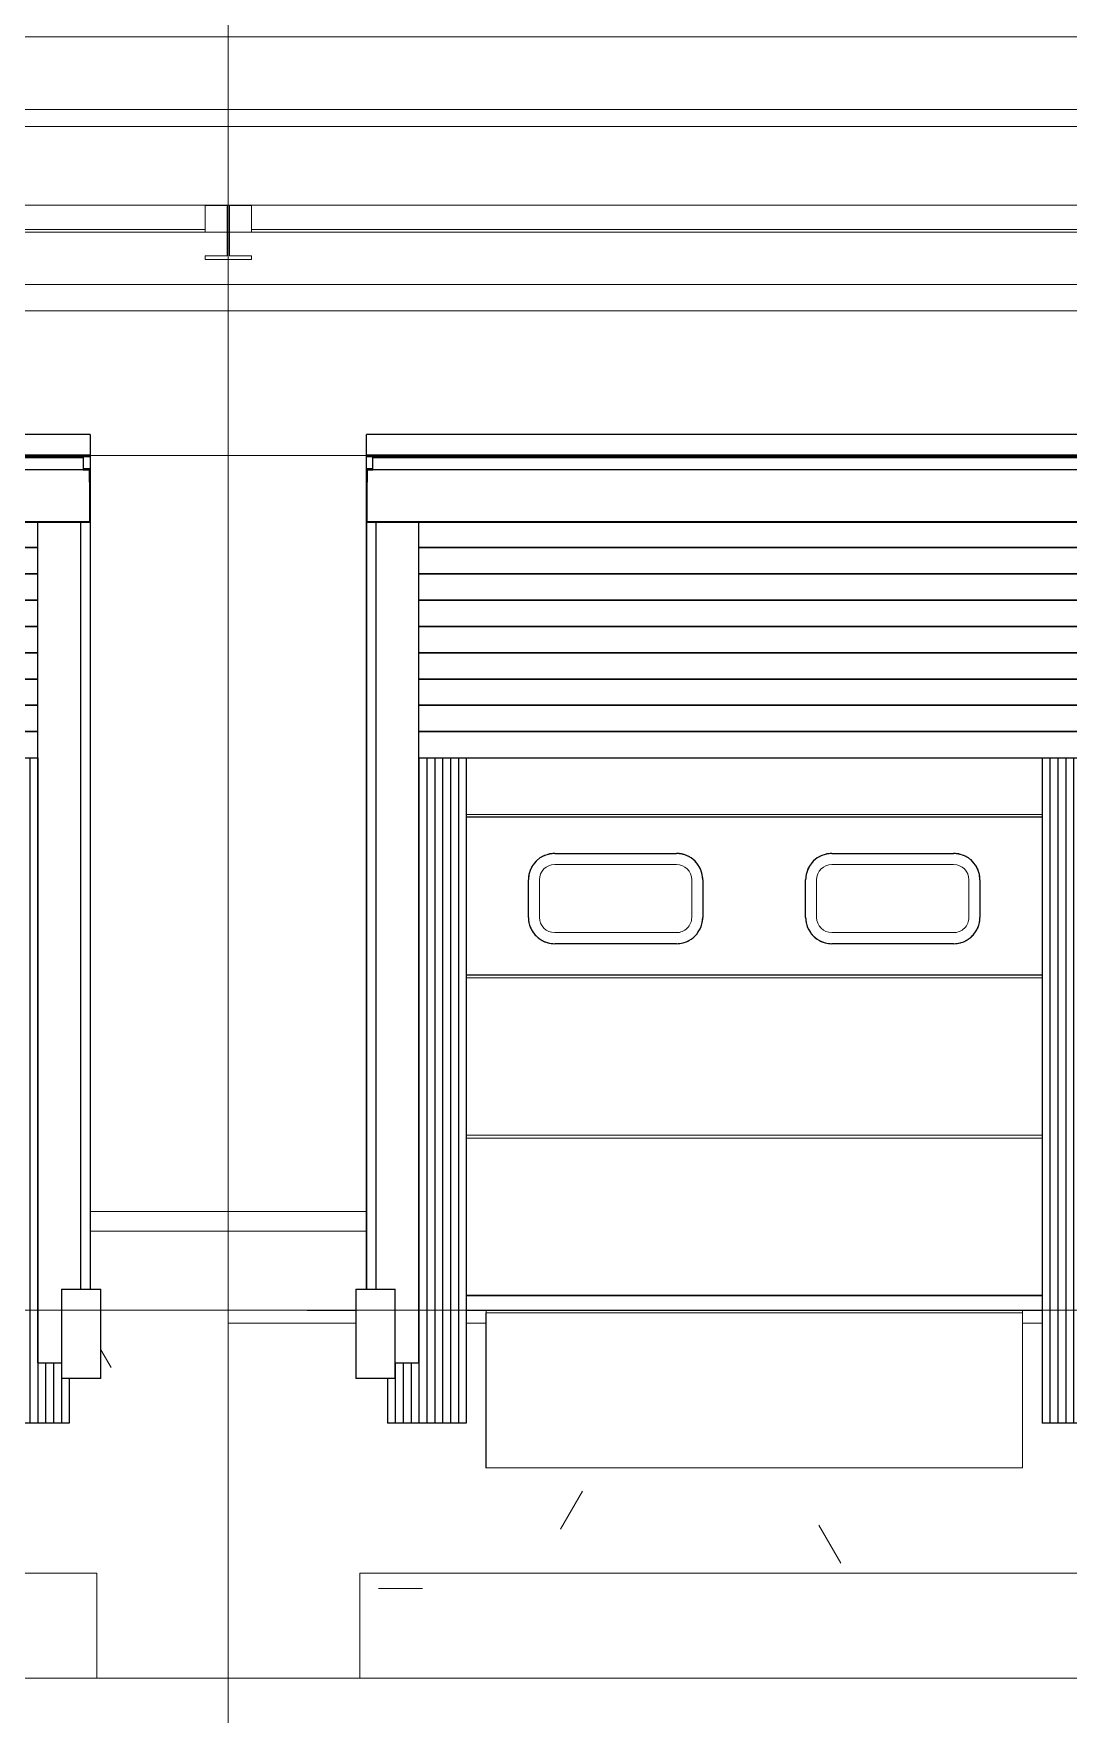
# Model space of a CAD drawing. Extents: x 692141 to 693595, y 1492301 to 1494225.
# Drawn here: x 692367.52 to 692371.45, y 1492374.68 to 1492381.07 of the extents above; entities that cross this region are included whole.
import ezdxf

# ---------------------------------------------------------------- set-up
doc = ezdxf.new("R2010")
doc.units = 0
doc.header["$MEASUREMENT"] = 0
for name, pattern in [('Centre', [7937.5, 1587.5, -1190.625, 3968.75, -1190.625]), ('Grid Line', [5556.25, 3175, -793.75, 793.75, -793.75]), ('Čárka', [3175, 1587.5, -1587.5])]:
    doc.linetypes.add(name, pattern=pattern)
for name, color, linetype, lineweight in [('A-DETL-GENF', 92, 'Continuous', 5), ('A-FLOR', 192, 'Continuous', 5), ('A-FLOR-LEVL', 8, 'Grid Line', 5), ('A-GENM', 13, 'Continuous', 5), ('A-WALL-PATT', 111, 'Continuous', 5), ('S-BEAM', 12, 'Continuous', 5), ('S-GRID', 1, 'Continuous', 5)]:
    doc.layers.add(name, color=color, linetype=linetype, lineweight=lineweight)
doc.layers.add('A-DOOR', color=2, linetype='Continuous')
pattern_1 = [(0, (212730.054, 1200), (4064, 1016), [167.64, -2880.36, 167.64, -2880.36, -16256]), (0, (212730.054, 1200), (4064, 1016), [-6096, 167.64, -5928.36, 167.64, -2880.36, -7112]), (0, (212730.054, 1200), (4064, 1016), [-15240, 167.64, -1864.36, 167.64, -4912.36]), (120, (214254.054, 1708), (-2911.881810244989, 3011.527240979959), [167.64, -2880.36, 167.64, -2880.36, -16256]), (120, (214254.054, 1708), (-2911.881810244989, 3011.527240979959), [-6095.999999999999, 167.64, -5928.359999999999, 167.64, -2880.36, -7111.999999999999]), (120, (214254.054, 1708), (-2911.881810244989, 3011.527240979959), [-15240, 167.64, -1864.36, 167.64, -4912.359999999999]), (240, (214762.054, 3740), (-1152.118189755009, -4027.527240979959), [167.64, -2880.36, 167.64, -2880.36, -16256]), (240, (214762.054, 3740), (-1152.118189755009, -4027.527240979959), [-6096, 167.64, -5928.36, 167.64, -2880.36, -7112]), (240, (214762.054, 3740), (-1152.118189755009, -4027.527240979959), [-15240, 167.64, -1864.36, 167.64, -4912.36])]

# ---------------------------------------------------------------- blocks, each defined once
blk = doc.blocks.new('HAVI-DC_R19_AR_120_STRUCTURE_rvt-2-500_ELEVATION 4')
at = {"layer": 'S-BEAM'}
h = blk.add_hatch(dxfattribs=at)
h.set_pattern_fill('FP_109', color=256, style=0, pattern_type=2)
h.set_pattern_definition(pattern_1)
h.paths.add_polyline_path([(106649.6526220496, 5200.000000000931), (114349.6526220496, 5200.000000000931), (114349.6526220496, 5300.068639883461), (106649.6526220496, 5300.068639883461)], flags=0)
h = blk.add_hatch(dxfattribs=at)
h.set_pattern_fill('FP_109', color=256, style=0, pattern_type=2)
h.set_pattern_definition(pattern_1)
h.paths.add_polyline_path([(107500.2278480659, -3.465174813754857e-11), (107500.2278480659, 399.9999999998051), (109499.6363114687, 399.9999999998051), (109499.6363114687, -3.465174813754857e-11), (114499.6363114753, 0), (114499.6363114753, 1400.00000000138), (114014.6526220496, 1400.00000000138), (114014.6526220496, 1139.999999997003), (113894.6526220496, 1139.999999997003), (113894.6526220496, 969.9999999969727), (113594.6526220496, 969.9999999969727), (113594.6526220496, 1400.00000000138), (113519.7546187947, 1400.00000000138), (113519.7546187947, 799.9999999999914), (111479.7546187947, 799.9999999999914), (111479.7546187947, 1400.00000000138), (111404.6526220496, 1400.00000000138), (111404.6526220496, 969.9999999969727), (111104.6526220496, 969.9999999969727), (111104.6526220496, 1139.999999997003), (110984.6526220496, 1139.999999997003), (110984.6526220496, 1400.00000000138), (110014.6526220496, 1400.00000000138), (110014.6526220496, 1139.999999997003), (109894.6526220496, 1139.999999997003), (109894.6526220496, 969.9999999969727), (109594.6526220496, 969.9999999969727), (109594.6526220496, 1400.00000000138), (109519.6363114689, 1400.00000000138), (109519.6363114689, 799.9999999999914), (107479.6363114689, 799.9999999999914), (107479.6363114689, 1400.00000000138), (107404.6526220496, 1400.00000000138), (107404.6526220496, 969.9999999969727), (107104.6526220496, 969.9999999969727), (107104.6526220496, 1139.999999997003), (106984.6526220496, 1139.999999997003), (106984.6526220496, 1400.00000000138), (106499.6363114689, 1400.00000000138), (106499.6363114689, 0), (106833.1668236664, 0)], flags=0)
at = {"layer": 'S-BEAM', "color": 7}
for p, q in [((106649.6526220497, 5200.000000000933), (114349.6526220496, 5200.000000000933)), ((110014.6526220497, 1400.000000001379), (110984.6526220497, 1400.000000001379)), ((111404.6526220497, 1400.000000001379), (111479.7546187948, 1400.000000001379)), ((111479.7546187948, 800.0000000000011), (111479.7546187948, 1400.000000001379)), ((113519.7546187948, 1400.000000001379), (113594.6526220497, 1400.000000001379)), ((113519.7546187948, 1400.000000001379), (113519.7546187948, 800.0000000000011)), ((113519.7546187947, 800.0000000000011), (111479.7546187948, 800.0000000000011))]:
    blk.add_line(p, q, dxfattribs=at)
blk = doc.blocks.new('Column Center Mark - Column Center Mark-439589-500_ELEVATION 4')
at = {"layer": 'A-DETL-GENF', "lineweight": 9}
for p, q in [((43649.75461878071, 74.99999999996534), (43649.75461878071, -75.00000000003465)), ((43574.75461878071, -3.465174813754857e-11), (43724.75461878071, -3.465174813754857e-11))]:
    blk.add_line(p, q, dxfattribs=at)
blk = doc.blocks.new('Loading-Equipment_Dock-levellers_Loading-Systems_Swing-Lip_232M_100kN - PowerRamp 232M100 2100 x 3000 mm-460557-500_ELEVATION 4')
at = {"layer": 'A-GENM'}
for p, q in [((51479.75461878094, 1390.000000001369), (53519.75461878094, 1390.000000001369)), ((51479.75461878094, 800.0000000013796), (51479.75461878094, 1390.000000001369)), ((53519.75461878094, 800.0000000013796), (53519.75461878094, 1390.000000001369)), ((53519.75461878094, 800.0000000013796), (51479.75461878094, 800.0000000013796))]:
    blk.add_line(p, q, dxfattribs=at)
blk = doc.blocks.new('Door_ASSA-ABLOY DS6070B Inflatable shelter - Insulated wall-V75-500_ELEVATION 4')
at = {"layer": 'A-DOOR', "color": 47}
for p, q in [((111024.6526220497, 4652.807871864885), (111024.6526220497, 4729.999999996988)), ((113974.6526220497, 4729.999999996979), (111024.6526220497, 4729.999999996988)), ((113974.6526220497, 4729.999999996979), (113974.6526220497, 4652.807871864876)), ((111023.6526220497, 4649.999999996991), (111023.6526220497, 4598.999999996989)), ((111024.6526220497, 4647.691042939573), (111024.6526220497, 4652.807871864885)), ((111024.6526220497, 4652.807871864885), (113974.6526220497, 4652.807871864876)), ((111024.6526220497, 4644.684469772975), (111024.6526220497, 4647.691042939573)), ((113974.6526220497, 4647.691042939563), (111024.6526220497, 4647.691042939573)), ((113974.6526220497, 4644.684469772965), (111024.6526220497, 4644.684469772974)), ((111049.6526220497, 4598.999999996989), (111049.6526220497, 4647.69104293955)), ((113947.6526220497, 4641.364026622491), (111049.6526220497, 4641.364026622491)), ((113947.6526220497, 4647.691042939549), (113947.6526220497, 4598.999999997001)), ((113974.6526220497, 4652.807871864876), (113974.6526220497, 4647.691042939563)), ((113974.6526220497, 4647.691042939563), (113974.6526220497, 4644.684469772965)), ((113975.6526220497, 4598.999999997001), (113975.6526220497, 4649.999999996992)), ((111049.6526220497, 4598.99999999699), (111023.6526220497, 4598.99999999699)), ((111023.6526220497, 4598.999999996989), (111023.6526220497, 4538.99999999699)), ((111023.6526220497, 4538.99999999699), (111027.6526220497, 4538.99999999699)), ((111024.6526220497, 4547.999999996992), (111024.6526220497, 1479.999999996993)), ((111024.6526220497, 1479.999999996995), (111024.6526220497, 4538.999999997)), ((111027.6526220497, 4598.99999999703), (111027.6526220497, 4547.999999997031)), ((111027.6526220497, 4547.999999997032), (111027.6526220497, 4598.999999997029)), ((111027.6526220497, 4538.99999999699), (111027.6526220497, 4595.99999999699)), ((111027.6526220497, 4595.99999999699), (111049.6526220497, 4595.99999999699)), ((111027.6526220497, 4397.999999996989), (111027.6526220497, 4595.99999999699)), ((113971.6526220497, 4595.999999996991), (111027.6526220497, 4595.999999996991)), ((111049.6526220497, 4595.99999999699), (111049.6526220497, 4598.999999996989)), ((113975.6526220497, 4598.999999997001), (113947.6526220497, 4598.999999997001)), ((113947.6526220497, 4598.999999997001), (113947.6526220497, 4595.999999997001)), ((113947.6526220497, 4595.999999997001), (113966.6622219554, 4595.999999997001)), ((113971.6526220497, 4598.99999999703), (113971.6526220497, 4547.999999997031)), ((113971.6526220497, 4547.999999997032), (113971.6526220497, 4598.999999997029)), ((113971.6526220497, 4595.999999997001), (113971.6526220497, 4538.999999996992)), ((113971.6526220497, 4595.99999999699), (113971.6526220497, 4397.999999996989)), ((113971.6526220497, 4538.999999996991), (113975.6526220497, 4538.999999996991)), ((113974.6526220497, 4547.999999996992), (113974.6526220497, 1479.999999996993)), ((113974.6526220497, 4538.999999997), (113974.6526220497, 1479.999999996996)), ((113975.6526220497, 4538.999999996991), (113975.6526220497, 4598.999999997001)), ((111027.6526220497, 4394.999999996989), (111027.6526220497, 4397.999999996989)), ((113971.6526220497, 4397.999999996989), (111027.6526220497, 4397.999999996989)), ((113966.6622219554, 4397.999999996989), (111027.6526220497, 4397.999999996989)), ((113971.6526220497, 4394.99999999699), (111027.6526220497, 4394.99999999699)), ((111061.6592781232, 1479.999999996993), (111061.6592781232, 4394.999999996971)), ((113937.645965976, 4394.999999996971), (113937.645965976, 1479.999999996993)), ((113971.6526220497, 4397.999999996989), (113971.6526220497, 4394.999999996989)), ((110984.6526220497, 1479.999999996995), (111134.6526220497, 1479.999999996994)), ((110984.6526220497, 1479.999999996995), (110984.6526220497, 1139.999999996994)), ((111134.6526220497, 1139.999999996994), (111134.6526220497, 1479.999999996995)), ((113864.6526220497, 1479.999999997002), (114014.6526220497, 1479.999999997002)), ((113864.6526220497, 1479.999999997002), (113864.6526220497, 1139.999999997)), ((114014.6526220497, 1139.999999997), (114014.6526220497, 1479.999999997002)), ((111134.6526220497, 1139.999999996994), (110984.6526220497, 1139.999999996994)), ((114014.6526220497, 1139.999999997), (113864.6526220497, 1139.999999996999))]:
    blk.add_line(p, q, dxfattribs=at)
at = {"layer": 'A-DOOR', "color": 117}
for p, q in [((111027.6526220497, 4547.999999996993), (111027.6526220497, 4598.999999997008)), ((111027.6526220497, 4582.68366976728), (111027.6526220497, 4598.999999997009)), ((111027.6526220497, 4556.584353991191), (111027.6526220497, 4582.68366976728)), ((113971.6526220497, 4598.999999997011), (113971.6526220497, 4547.999999996998)), ((113971.6526220497, 4598.999999996999), (113971.6526220497, 4582.68366976727)), ((113971.6526220497, 4582.68366976727), (113971.6526220497, 4556.584353991181)), ((111224.6526220497, 1199.999999996987), (111224.6526220497, 4394.999999997)), ((113774.6526220497, 1199.999999996988), (113774.6526220497, 4394.99999999696)), ((111134.6526220497, 1199.999999996987), (111224.6526220497, 1199.999999996987)), ((113774.6526220497, 1199.999999996988), (113864.6526220497, 1199.999999996988))]:
    blk.add_line(p, q, dxfattribs=at)
at = {"layer": 'A-DOOR', "color": 130}
for p, q in [((113774.6526220496, 4299.99999999708), (111224.6526220496, 4299.99999999708)), ((111224.6526220496, 4299.999999997044), (113774.6526220496, 4299.999999997044)), ((113774.6526220496, 4199.999999997067), (111224.6526220496, 4199.999999997067)), ((111224.6526220496, 4199.999999997067), (113774.6526220496, 4199.999999997067)), ((113774.6526220496, 4099.999999997055), (111224.6526220496, 4099.999999997055)), ((111224.6526220496, 4099.999999997055), (113774.6526220496, 4099.999999997055)), ((113774.6526220496, 3999.999999997044), (111224.6526220496, 3999.999999997044)), ((111224.6526220496, 3999.999999997044), (113774.6526220496, 3999.999999997044)), ((113774.6526220496, 3899.999999997066), (111224.6526220496, 3899.999999997066)), ((111224.6526220496, 3899.999999997066), (113774.6526220496, 3899.999999997066)), ((113774.6526220496, 3799.999999997089), (111224.6526220496, 3799.999999997089)), ((111224.6526220496, 3799.999999997054), (113774.6526220496, 3799.999999997054)), ((113774.6526220496, 3699.999999997077), (111224.6526220496, 3699.999999997077)), ((111224.6526220496, 3699.999999997077), (113774.6526220496, 3699.999999997077)), ((113774.6526220496, 3599.999999997065), (111224.6526220496, 3599.999999997065)), ((111224.6526220496, 3599.999999997065), (113774.6526220496, 3599.999999997065)), ((111224.6526220497, 3500.073277789998), (111224.6526220497, 969.9999999969889)), ((111224.6526220497, 3500.073277789998), (111224.6526220497, 969.9999999969889)), ((111224.6526220496, 3499.999999997088), (113774.6526220496, 3499.999999997088)), ((111254.6526220497, 3500.091597238241), (111254.6526220497, 1400.000000001407)), ((111254.6526220497, 3500.091597238241), (111254.6526220497, 969.9999999969889)), ((111284.6526220497, 3500.109916686441), (111284.6526220497, 969.9999999969879)), ((111284.6526220497, 3500.109916686441), (111284.6526220497, 969.9999999969889)), ((111314.6526220497, 3500.128236134684), (111314.6526220497, 1400.000000001406)), ((111314.6526220497, 3500.128236134684), (111314.6526220497, 969.9999999969879)), ((111344.6526220497, 3500.146555582926), (111344.6526220497, 969.9999999969879)), ((111344.6526220497, 3500.146555582926), (111344.6526220497, 969.9999999969879)), ((111374.6526220497, 3500.16487503117), (111374.6526220497, 1400.000000001406)), ((111374.6526220497, 3500.16487503117), (111374.6526220497, 969.9999999969879)), ((111404.6526220497, 3500.18319447937), (111404.6526220497, 969.9999999969879)), ((113594.6526220497, 3499.99999999706), (113594.6526220497, 969.9999999969803)), ((113624.6526220497, 3499.99999999706), (113624.6526220497, 969.9999999969803)), ((113624.6526220497, 3499.99999999706), (113624.6526220497, 1400.000000001399)), ((113654.6526220497, 3499.99999999706), (113654.6526220497, 969.9999999969803)), ((113654.6526220497, 3499.99999999706), (113654.6526220497, 969.9999999969803)), ((113684.6526220497, 3499.99999999706), (113684.6526220497, 969.9999999969803)), ((113684.6526220497, 3499.99999999706), (113684.6526220497, 1400.000000001399)), ((113714.6526220497, 3499.99999999706), (113714.6526220497, 969.9999999969803)), ((113714.6526220497, 3499.99999999706), (113714.6526220497, 969.9999999969803)), ((113744.6526220497, 3499.99999999706), (113744.6526220497, 969.9999999969803)), ((113744.6526220497, 3499.99999999706), (113744.6526220497, 1400.000000001399)), ((113774.6526220497, 3499.99999999706), (113774.6526220497, 969.9999999969803)), ((113774.6526220497, 3499.99999999706), (113774.6526220497, 969.9999999969803)), ((111134.6526220497, 1199.999999996993), (111134.6526220497, 969.9999999969889)), ((111164.6526220497, 1199.999999996993), (111164.6526220497, 969.9999999969889)), ((111164.6526220497, 1199.999999996993), (111164.6526220497, 969.9999999969889)), ((111194.6526220497, 1199.999999996993), (111194.6526220497, 969.9999999969889)), ((113804.6526220497, 1199.999999996984), (113804.6526220497, 969.9999999969803)), ((113834.6526220497, 1199.999999996984), (113834.6526220497, 969.9999999969803)), ((113834.6526220497, 1199.999999996984), (113834.6526220497, 969.9999999969803)), ((113864.6526220497, 1199.999999996984), (113864.6526220497, 969.9999999969803)), ((111104.6526220497, 1139.999999997006), (111104.6526220497, 969.9999999969889)), ((113894.6526220497, 1139.999999996997), (113894.6526220497, 969.9999999969803)), ((111134.6526220497, 969.9999999969885), (111104.6526220497, 969.9999999969887)), ((111164.6526220497, 969.9999999969885), (111134.6526220497, 969.9999999969885)), ((111194.6526220497, 969.9999999969885), (111164.6526220497, 969.9999999969887)), ((111224.6526220497, 969.9999999969885), (111194.6526220497, 969.9999999969885)), ((111254.6526220497, 969.9999999969885), (111224.6526220497, 969.9999999969887)), ((111284.6526220497, 969.9999999969885), (111254.6526220497, 969.9999999969885)), ((111314.6526220497, 969.999999996988), (111284.6526220497, 969.9999999969881)), ((111344.6526220497, 969.999999996988), (111314.6526220497, 969.999999996988)), ((111374.6526220497, 969.999999996988), (111344.6526220497, 969.9999999969881)), ((111404.6526220497, 969.999999996988), (111374.6526220497, 969.999999996988)), ((113624.6526220497, 969.9999999969807), (113594.6526220497, 969.9999999969807)), ((113654.6526220497, 969.9999999969806), (113624.6526220497, 969.9999999969807)), ((113684.6526220497, 969.9999999969807), (113654.6526220497, 969.9999999969807)), ((113714.6526220497, 969.9999999969806), (113684.6526220497, 969.9999999969807)), ((113744.6526220497, 969.9999999969801), (113714.6526220497, 969.9999999969801)), ((113774.6526220497, 969.99999999698), (113744.6526220497, 969.9999999969801)), ((113804.6526220497, 969.9999999969801), (113774.6526220497, 969.9999999969801)), ((113834.6526220497, 969.99999999698), (113804.6526220497, 969.9999999969801)), ((113864.6526220497, 969.9999999969801), (113834.6526220497, 969.9999999969801)), ((113894.6526220497, 969.99999999698), (113864.6526220497, 969.9999999969801))]:
    blk.add_line(p, q, dxfattribs=at)
blk = doc.blocks.new('Door_ASSA-ABLOY DS6070B Inflatable shelter - Insulated wall-V76-500_ELEVATION 4')
at = {"layer": 'A-DOOR', "color": 47}
for p, q in [((107024.6526220497, 4652.807871864885), (107024.6526220497, 4729.999999996988)), ((109974.6526220497, 4729.999999996979), (107024.6526220497, 4729.999999996988)), ((109974.6526220497, 4729.999999996979), (109974.6526220497, 4652.807871864876)), ((107023.6526220497, 4649.999999996991), (107023.6526220497, 4598.999999996989)), ((107024.6526220497, 4647.691042939573), (107024.6526220497, 4652.807871864885)), ((107024.6526220497, 4652.807871864885), (109974.6526220497, 4652.807871864876)), ((107024.6526220497, 4644.684469772975), (107024.6526220497, 4647.691042939573)), ((109974.6526220497, 4647.691042939563), (107024.6526220497, 4647.691042939573)), ((109974.6526220497, 4644.684469772965), (107024.6526220497, 4644.684469772974)), ((107049.6526220497, 4598.999999996989), (107049.6526220497, 4647.69104293955)), ((109947.6526220497, 4641.364026622491), (107049.6526220497, 4641.364026622491)), ((109947.6526220497, 4647.691042939549), (109947.6526220497, 4598.999999997001)), ((109974.6526220497, 4652.807871864876), (109974.6526220497, 4647.691042939563)), ((109974.6526220497, 4647.691042939563), (109974.6526220497, 4644.684469772965)), ((109975.6526220497, 4598.999999997001), (109975.6526220497, 4649.999999996992)), ((107049.6526220497, 4598.99999999699), (107023.6526220497, 4598.99999999699)), ((107023.6526220497, 4598.999999996989), (107023.6526220497, 4538.99999999699)), ((107023.6526220497, 4538.99999999699), (107027.6526220497, 4538.99999999699)), ((107024.6526220497, 4547.999999996992), (107024.6526220497, 1479.999999996993)), ((107024.6526220497, 1479.999999996995), (107024.6526220497, 4538.999999997)), ((107027.6526220497, 4598.99999999703), (107027.6526220497, 4547.999999997031)), ((107027.6526220497, 4547.999999997032), (107027.6526220497, 4598.999999997029)), ((107027.6526220497, 4538.99999999699), (107027.6526220497, 4595.99999999699)), ((107027.6526220497, 4397.999999996989), (107027.6526220497, 4595.99999999699)), ((109971.6526220497, 4595.999999996991), (107027.6526220497, 4595.999999996991)), ((107032.8065277201, 4595.99999999699), (107049.6526220497, 4595.99999999699)), ((107049.6526220497, 4595.99999999699), (107049.6526220497, 4598.999999996989)), ((109975.6526220497, 4598.999999997001), (109947.6526220497, 4598.999999997001)), ((109947.6526220497, 4598.999999997001), (109947.6526220497, 4595.999999997001)), ((109947.6526220497, 4595.999999997001), (109971.6526220497, 4595.999999997001)), ((109971.6526220497, 4598.99999999703), (109971.6526220497, 4547.999999997032)), ((109971.6526220497, 4547.999999997032), (109971.6526220497, 4598.999999997029)), ((109971.6526220497, 4595.999999997001), (109971.6526220497, 4538.999999996992)), ((109971.6526220497, 4595.99999999699), (109971.6526220497, 4397.999999996989)), ((109971.6526220497, 4538.999999996991), (109975.6526220497, 4538.999999996991)), ((109974.6526220497, 4547.999999996992), (109974.6526220497, 1479.999999996993)), ((109974.6526220497, 4538.999999997), (109974.6526220497, 1479.999999996996)), ((109975.6526220497, 4538.999999996991), (109975.6526220497, 4598.999999997001)), ((107027.6526220497, 4394.999999996989), (107027.6526220497, 4397.999999996989)), ((109971.6526220497, 4397.999999996989), (107027.6526220497, 4397.999999996989)), ((109971.6526220497, 4397.999999996989), (107027.6526220497, 4397.999999996989)), ((109971.6526220497, 4394.99999999699), (107027.6526220497, 4394.99999999699)), ((107061.6592781232, 1479.999999996993), (107061.6592781232, 4394.999999996971)), ((109937.645965976, 4394.999999996971), (109937.645965976, 1479.999999996993)), ((109971.6526220497, 4397.999999996989), (109971.6526220497, 4394.999999996989)), ((106984.6526220497, 1479.999999996995), (107134.6526220497, 1479.999999996994)), ((106984.6526220497, 1479.999999996995), (106984.6526220497, 1139.999999996994)), ((107134.6526220497, 1139.999999996994), (107134.6526220497, 1479.999999996995)), ((109864.6526220497, 1479.999999997002), (110014.6526220497, 1479.999999997002)), ((109864.6526220497, 1479.999999997002), (109864.6526220497, 1139.999999997)), ((110014.6526220497, 1139.999999997), (110014.6526220497, 1479.999999997002)), ((107134.6526220497, 1139.999999996994), (106984.6526220497, 1139.999999996994)), ((110014.6526220497, 1139.999999997), (109864.6526220497, 1139.999999996999))]:
    blk.add_line(p, q, dxfattribs=at)
at = {"layer": 'A-DOOR', "color": 117}
for p, q in [((107027.6526220497, 4547.999999996993), (107027.6526220497, 4598.999999997008)), ((107027.6526220497, 4582.68366976728), (107027.6526220497, 4598.999999997009)), ((107027.6526220497, 4556.584353991191), (107027.6526220497, 4582.68366976728)), ((109971.6526220497, 4598.999999997011), (109971.6526220497, 4547.999999996998)), ((109971.6526220497, 4598.999999996999), (109971.6526220497, 4582.68366976727)), ((109971.6526220497, 4582.68366976727), (109971.6526220497, 4556.584353991181)), ((107224.6526220497, 1199.999999996987), (107224.6526220497, 4394.999999997)), ((109774.6526220497, 1199.999999996988), (109774.6526220497, 4394.99999999696)), ((107134.6526220497, 1199.999999996987), (107224.6526220497, 1199.999999996987)), ((109774.6526220497, 1199.999999996988), (109864.6526220497, 1199.999999996988))]:
    blk.add_line(p, q, dxfattribs=at)
at = {"layer": 'A-DOOR', "color": 130}
for p, q in [((109774.6526220496, 4299.99999999708), (107224.6526220496, 4299.99999999708)), ((107224.6526220496, 4299.999999997044), (109774.6526220496, 4299.999999997044)), ((109774.6526220496, 4199.999999997067), (107224.6526220496, 4199.999999997067)), ((107224.6526220496, 4199.999999997067), (109774.6526220496, 4199.999999997067)), ((109774.6526220496, 4099.999999997055), (107224.6526220496, 4099.999999997055)), ((107224.6526220496, 4099.999999997055), (109774.6526220496, 4099.999999997055)), ((109774.6526220496, 3999.999999997044), (107224.6526220496, 3999.999999997044)), ((107224.6526220496, 3999.999999997044), (109774.6526220496, 3999.999999997044)), ((109774.6526220496, 3899.999999997066), (107224.6526220496, 3899.999999997066)), ((107224.6526220496, 3899.999999997066), (109774.6526220496, 3899.999999997066)), ((109774.6526220496, 3799.999999997089), (107224.6526220496, 3799.999999997089)), ((107224.6526220496, 3799.999999997054), (109774.6526220496, 3799.999999997054)), ((109774.6526220496, 3699.999999997077), (107224.6526220496, 3699.999999997077)), ((107224.6526220496, 3699.999999997077), (109774.6526220496, 3699.999999997077)), ((109774.6526220496, 3599.999999997065), (107224.6526220496, 3599.999999997065)), ((107224.6526220496, 3599.999999997065), (109774.6526220496, 3599.999999997065)), ((107224.6526220497, 3500.073277789998), (107224.6526220497, 969.9999999969889)), ((107224.6526220497, 3500.073277789998), (107224.6526220497, 969.9999999969889)), ((107224.6526220496, 3499.999999997088), (109774.6526220496, 3499.999999997088)), ((107254.6526220497, 3500.091597238241), (107254.6526220497, 1400.000000001407)), ((107254.6526220497, 3500.091597238241), (107254.6526220497, 969.9999999969889)), ((107284.6526220497, 3500.109916686441), (107284.6526220497, 969.9999999969879)), ((107284.6526220497, 3500.109916686441), (107284.6526220497, 969.9999999969889)), ((107314.6526220497, 3500.128236134684), (107314.6526220497, 1400.000000001406)), ((107314.6526220497, 3500.128236134684), (107314.6526220497, 969.9999999969879)), ((107344.6526220497, 3500.146555582926), (107344.6526220497, 969.9999999969879)), ((107344.6526220497, 3500.146555582926), (107344.6526220497, 969.9999999969879)), ((107374.6526220497, 3500.16487503117), (107374.6526220497, 1400.000000001406)), ((107374.6526220497, 3500.16487503117), (107374.6526220497, 969.9999999969879)), ((107404.6526220497, 3500.18319447937), (107404.6526220497, 969.9999999969879)), ((109594.6526220497, 3499.99999999706), (109594.6526220497, 969.9999999969803)), ((109624.6526220497, 3499.99999999706), (109624.6526220497, 969.9999999969803)), ((109624.6526220497, 3499.99999999706), (109624.6526220497, 1400.000000001399)), ((109654.6526220497, 3499.99999999706), (109654.6526220497, 969.9999999969803)), ((109654.6526220497, 3499.99999999706), (109654.6526220497, 969.9999999969803)), ((109684.6526220497, 3499.99999999706), (109684.6526220497, 969.9999999969803)), ((109684.6526220497, 3499.99999999706), (109684.6526220497, 1400.000000001399)), ((109714.6526220497, 3499.99999999706), (109714.6526220497, 969.9999999969803)), ((109714.6526220497, 3499.99999999706), (109714.6526220497, 969.9999999969803)), ((109744.6526220497, 3499.99999999706), (109744.6526220497, 969.9999999969803)), ((109744.6526220497, 3499.99999999706), (109744.6526220497, 1400.000000001399)), ((109774.6526220497, 3499.99999999706), (109774.6526220497, 969.9999999969803)), ((109774.6526220497, 3499.99999999706), (109774.6526220497, 969.9999999969803)), ((107134.6526220497, 1199.999999996993), (107134.6526220497, 969.9999999969889)), ((107164.6526220497, 1199.999999996993), (107164.6526220497, 969.9999999969889)), ((107164.6526220497, 1199.999999996993), (107164.6526220497, 969.9999999969889)), ((107194.6526220497, 1199.999999996993), (107194.6526220497, 969.9999999969889)), ((109804.6526220497, 1199.999999996984), (109804.6526220497, 969.9999999969803)), ((109834.6526220497, 1199.999999996984), (109834.6526220497, 969.9999999969803)), ((109834.6526220497, 1199.999999996984), (109834.6526220497, 969.9999999969803)), ((109864.6526220497, 1199.999999996984), (109864.6526220497, 969.9999999969803)), ((107104.6526220497, 1139.999999997006), (107104.6526220497, 969.9999999969889)), ((109894.6526220497, 1139.999999996997), (109894.6526220497, 969.9999999969803)), ((107134.6526220497, 969.9999999969885), (107104.6526220497, 969.9999999969887)), ((107164.6526220497, 969.9999999969885), (107134.6526220497, 969.9999999969885)), ((107194.6526220497, 969.9999999969885), (107164.6526220497, 969.9999999969887)), ((107224.6526220497, 969.9999999969885), (107194.6526220497, 969.9999999969885)), ((107254.6526220497, 969.9999999969885), (107224.6526220497, 969.9999999969887)), ((107284.6526220497, 969.9999999969885), (107254.6526220497, 969.9999999969885)), ((107314.6526220497, 969.999999996988), (107284.6526220497, 969.9999999969881)), ((107344.6526220497, 969.999999996988), (107314.6526220497, 969.999999996988)), ((107374.6526220497, 969.999999996988), (107344.6526220497, 969.9999999969881)), ((107404.6526220497, 969.999999996988), (107374.6526220497, 969.999999996988)), ((109624.6526220497, 969.9999999969807), (109594.6526220497, 969.9999999969807)), ((109654.6526220497, 969.9999999969806), (109624.6526220497, 969.9999999969807)), ((109684.6526220497, 969.9999999969807), (109654.6526220497, 969.9999999969807)), ((109714.6526220497, 969.9999999969806), (109684.6526220497, 969.9999999969807)), ((109744.6526220497, 969.9999999969801), (109714.6526220497, 969.9999999969801)), ((109774.6526220497, 969.99999999698), (109744.6526220497, 969.9999999969801)), ((109804.6526220497, 969.9999999969801), (109774.6526220497, 969.9999999969801)), ((109834.6526220497, 969.99999999698), (109804.6526220497, 969.9999999969801)), ((109864.6526220497, 969.9999999969801), (109834.6526220497, 969.9999999969801)), ((109894.6526220497, 969.99999999698), (109864.6526220497, 969.9999999969801))]:
    blk.add_line(p, q, dxfattribs=at)
blk = doc.blocks.new('Doors_Industrial_Loading-Systems_Sectional-Overhead-Door_High-Lift_40mm - 2500 x 3000 mm-255109-500_ELEVATION 4')
at = {"layer": 'A-DOOR', "color": 7}
for p, q in [((53594.75461878086, 3273.999999996978), (51404.75461878087, 3273.999999996978)), ((51741.08795211413, 3136.49999999713), (52204.08795211413, 3136.49999999713)), ((51741.08795211413, 3136.49999999713), (52204.08795211413, 3136.49999999713)), ((52795.42128544746, 3136.499999997063), (53258.42128544746, 3136.499999997063)), ((52795.42128544746, 3136.499999997063), (53258.42128544746, 3136.499999997063)), ((51641.08795211412, 2893.499999997032), (51641.08795211412, 3036.49999999713)), ((51641.08795211412, 2893.499999997032), (51641.08795211412, 3036.49999999713)), ((52304.08795211412, 3036.49999999713), (52304.08795211412, 2893.499999997034)), ((52304.08795211412, 3036.49999999713), (52304.08795211412, 2893.499999997034)), ((52695.42128544745, 2893.499999996908), (52695.42128544745, 3036.499999997063)), ((52695.42128544745, 2893.499999996908), (52695.42128544745, 3036.499999997063)), ((53358.42128544745, 3036.499999997064), (53358.42128544745, 2893.499999996909)), ((53358.42128544745, 3036.499999997064), (53358.42128544745, 2893.499999996909)), ((52204.08795211413, 2793.499999997033), (51741.08795211413, 2793.499999997033)), ((52204.08795211413, 2793.499999997034), (51741.08795211413, 2793.499999997034)), ((53258.42128544746, 2793.499999996908), (52795.42128544746, 2793.499999996908)), ((53258.42128544746, 2793.499999996909), (52795.42128544746, 2793.499999996909)), ((51404.75461878085, 2675.02522143521), (53594.75461878085, 2675.02522143521)), ((51404.75461878085, 2675.02522143521), (53594.75461878085, 2675.02522143521)), ((53594.75461878085, 1455.025221435202), (51404.75461878085, 1455.025221435202)), ((51404.75461878085, 1455.025221435202), (53594.75461878085, 1455.025221435202)), ((51404.75461878085, 1399.99999999697), (53594.75461878085, 1399.99999999697))]:
    blk.add_line(p, q, dxfattribs=at)
at = {"layer": 'A-DOOR', "color": 1, "linetype": 'Čárka'}
blk.add_line((50799.75461878089, 1399.999999996979), (50984.75461878087, 1399.999999996979), dxfattribs=at)
at = {"layer": 'A-DOOR', "color": 7}
for centre, radius, start, end in [((51741.08795211413, 3036.49999999713), 100.0000000000073, 90, 180), ((51741.08795211413, 3036.49999999713), 100.0000000000039, 90, 105.0000000000023), ((52204.08795211413, 3036.49999999713), 99.99999999999272, 75.00000000000009, 90), ((52204.08795211413, 3036.49999999713), 100, 359.9999999999995, 90.00000000000014), ((52795.42128544746, 3036.499999997063), 100.0000000000073, 90, 180), ((52795.42128544746, 3036.499999997063), 99.99999999999685, 90, 105.0000000000033), ((53258.42128544746, 3036.499999997063), 100, 75.00000000000026, 90.00000000000014), ((53258.42128544746, 3036.499999997063), 100, 2.544443745170813e-13, 90.00000000000026), ((51741.08795211413, 3036.49999999713), 99.99999999999983, 149.9999999999999, 158.0128132546783), ((51741.08795211413, 3036.49999999713), 100.0000000000038, 129.5802092619308, 140.419790738174), ((51741.08795211413, 3036.49999999713), 99.99999999999403, 111.987186745122, 120.0000000000014), ((52204.08795211413, 3036.49999999713), 99.9999999999929, 60.00000000000188, 68.01281325518684), ((52204.08795211413, 3036.49999999713), 99.99999999999288, 39.58020926189104, 50.41979073807785), ((52204.08795211413, 3036.49999999713), 99.9999999999904, 21.98718674540017, 29.99999999999961), ((52795.42128544746, 3036.499999997063), 100.0000000000081, 150.0000000000001, 158.0128132546389), ((52795.42128544746, 3036.499999997063), 100.000000000001, 129.5802092621385, 140.4197907379084), ((52795.42128544746, 3036.499999997063), 99.99999999999767, 111.9871867455804, 120.0000000000041), ((53258.42128544746, 3036.499999997063), 99.99999999999554, 60.00000000000276, 68.01281325471513), ((53258.42128544746, 3036.499999997063), 99.99999999998983, 39.58020926196789, 50.41979073790356), ((53258.42128544746, 3036.499999997063), 99.9999999999904, 21.98718674559879, 29.99999999999978), ((51741.08795211413, 3036.49999999713), 99.99999999999997, 164.9999999999994, 179.9999999999997), ((52204.08795211413, 3036.49999999713), 99.99999999998793, 0, 14.99999999999994), ((52795.42128544746, 3036.499999997063), 99.99999999999997, 164.9999999999992, 179.9999999999997), ((53258.42128544746, 3036.499999997063), 99.99999999999496, 2.60551039505497e-13, 15.00000000000034), ((51741.08795211413, 2893.499999997033), 100.0000000000039, 180.0000000000004, 195.0000000000005), ((51741.08795211413, 2893.499999997033), 100.0000000000074, 180.0000000000002, 270.0000000000002), ((52204.08795211413, 2893.499999997033), 100, 269.9999999999999, 2.544443745170813e-13), ((52204.08795211413, 2893.499999997033), 99.99999999999272, 344.9999999999991, 0), ((52795.42128544746, 2893.499999996908), 100.0000000000058, 180.0000000000001, 195.0000000000003), ((52795.42128544746, 2893.499999996908), 100.0000000000074, 180.0000000000002, 270.0000000000002), ((53258.42128544746, 2893.499999996908), 100.0000000000001, 270, 3.943887805014761e-13), ((53258.42128544746, 2893.499999996908), 99.99999999999272, 345.0000000000004, 0), ((51741.08795211413, 2893.499999997033), 100.0000000000003, 201.9871867460193, 210.0000000000001), ((51741.08795211413, 2893.499999997033), 100.0000000000061, 219.5802092624, 230.4197907375653), ((52204.08795211413, 2893.499999997033), 100.000000000001, 309.5802092624714, 320.4197907376303), ((52204.08795211413, 2893.499999997033), 99.99999999999405, 329.9999999999996, 338.0128132540318), ((52795.42128544746, 2893.499999996908), 100.0000000000103, 201.9871867457571, 210.0000000000001), ((52795.42128544746, 2893.499999996908), 100.0000000000035, 219.5802092620291, 230.4197907378617), ((53258.42128544746, 2893.499999996908), 99.99999999999946, 309.5802092620937, 320.4197907380901), ((53258.42128544746, 2893.499999996908), 99.9999999999933, 329.9999999999998, 338.0128132544009), ((51741.08795211413, 2893.499999997033), 100.000000000001, 239.9999999999999, 248.01281325375), ((51741.08795211413, 2893.499999997033), 100.0000000000073, 254.9999999999982, 270.0000000000001), ((52204.08795211413, 2893.499999997033), 100.000000000002, 269.9999999999996, 284.9999999999982), ((52204.08795211413, 2893.499999997033), 100.000000000003, 291.9871867459398, 299.9999999999955), ((52795.42128544746, 2893.499999996908), 100.0000000000054, 239.9999999999976, 248.0128132548799), ((52795.42128544746, 2893.499999996908), 100.0000000000073, 254.999999999998, 269.9999999999998), ((53258.42128544746, 2893.499999996908), 100.000000000002, 269.9999999999996, 284.9999999999982), ((53258.42128544746, 2893.499999996908), 100.000000000003, 291.987186745049, 299.9999999999954)]:
    blk.add_arc(centre, radius, start, end, dxfattribs=at)
at = {"layer": 'A-GENM', "color": 7}
for p, q in [((51404.75461878088, 3285.02522143521), (53594.75461878086, 3285.02522143521)), ((51404.75461878088, 3285.02522143521), (53594.75461878086, 3285.02522143521)), ((51741.08795211413, 3136.499999996981), (52204.08795211413, 3136.499999996981)), ((52795.42128544745, 3136.499999996981), (53258.42128544745, 3136.499999996981)), ((52204.08795211413, 3094.499999996981), (51741.08795211413, 3094.499999996981)), ((52204.08795211413, 3094.499999996981), (51741.08795211413, 3094.499999996981)), ((53258.42128544745, 3094.499999996981), (52795.42128544745, 3094.499999996981)), ((53258.42128544745, 3094.499999996981), (52795.42128544745, 3094.499999996981)), ((51641.08795211412, 2893.499999996981), (51641.08795211412, 3036.499999996981)), ((51683.08795211412, 3036.499999996981), (51683.08795211412, 2893.499999996981)), ((51683.08795211412, 3036.499999996981), (51683.08795211412, 2893.499999996981)), ((52262.08795211412, 2893.499999996981), (52262.08795211412, 3036.499999996981)), ((52262.08795211412, 2893.499999996981), (52262.08795211412, 3036.499999996982)), ((52304.08795211412, 3036.499999996982), (52304.08795211412, 2893.499999996981)), ((52695.42128544745, 2893.499999996981), (52695.42128544745, 3036.499999996981)), ((52737.42128544745, 3036.499999996981), (52737.42128544745, 2893.499999996981)), ((52737.42128544745, 3036.499999996981), (52737.42128544745, 2893.499999996981)), ((53316.42128544745, 2893.499999996981), (53316.42128544745, 3036.499999996981)), ((53316.42128544745, 2893.499999996981), (53316.42128544745, 3036.499999996982)), ((53358.42128544745, 3036.499999996982), (53358.42128544745, 2893.499999996981)), ((51741.08795211413, 2835.499999996982), (52204.08795211413, 2835.499999996982)), ((51741.08795211413, 2835.499999996982), (52204.08795211413, 2835.499999996982)), ((52795.42128544745, 2835.499999996982), (53258.42128544745, 2835.499999996982)), ((52795.42128544745, 2835.499999996982), (53258.42128544745, 2835.499999996982)), ((52204.08795211413, 2793.499999996981), (51741.08795211413, 2793.499999996981)), ((53258.42128544745, 2793.499999996981), (52795.42128544745, 2793.499999996981)), ((53594.75461878085, 2663.99999999698), (51404.75461878085, 2663.99999999698)), ((51404.75461878085, 2065.025221435211), (53594.75461878085, 2065.025221435211)), ((51404.75461878085, 2065.025221435211), (53594.75461878083, 2065.025221435211)), ((53594.75461878085, 2053.999999996979), (51404.75461878085, 2053.999999996979)), ((51404.75461878085, 1455.025221435211), (53594.75461878085, 1455.025221435211)), ((51404.75461878085, 1455.025221435211), (53594.75461878083, 1455.025221435211))]:
    blk.add_line(p, q, dxfattribs=at)
for centre, radius, start, end in [((51741.08795211413, 3036.499999996981), 99.9999999999988, 90.00000000000236, 180.0000000000024), ((52204.08795211413, 3036.499999996981), 100, 5.216109677600168e-13, 90.00000000000026), ((52795.42128544745, 3036.499999996981), 100.0000000000005, 90.00000000000026, 180.0000000000002), ((53258.42128544745, 3036.499999996981), 100.0000000000073, 4.766856328843446e-13, 90.00000000000021), ((51741.08795211413, 3036.499999996981), 58.00000000000728, 90, 180), ((51741.08795211413, 3036.499999996981), 58.00000000000728, 90, 180), ((52204.08795211413, 3036.499999996981), 57.99999999999272, 0, 90), ((52204.08795211413, 3036.499999996981), 57.99999999999272, 8.984518603637631e-13, 90), ((52795.42128544745, 3036.499999996981), 58, 90, 180), ((52795.42128544745, 3036.499999996981), 58, 90, 180), ((53258.42128544745, 3036.499999996981), 58.00000000000728, 0, 90), ((53258.42128544745, 3036.499999996981), 58.00000000000728, 8.984518603637631e-13, 90), ((51741.08795211413, 2893.499999996981), 100.0000000000073, 180.0000000000002, 269.9999999999998), ((51741.08795211413, 2893.499999996981), 58.00000000000728, 180.0000000000002, 269.9999999999998), ((51741.08795211413, 2893.499999996981), 58.00000000000728, 180, 269.9999999999996), ((52204.08795211413, 2893.499999996981), 57.99999999999272, 269.9999999999996, 0), ((52204.08795211413, 2893.499999996981), 57.99999999999272, 269.9999999999996, 0), ((52204.08795211413, 2893.499999996981), 99.99999999999272, 269.9999999999996, 0), ((52795.42128544745, 2893.499999996981), 100.0000000000005, 180.0000000000002, 269.9999999999999), ((52795.42128544745, 2893.499999996981), 58.00000000000009, 180.0000000000002, 269.9999999999999), ((52795.42128544745, 2893.499999996981), 58, 180, 269.9999999999996), ((53258.42128544745, 2893.499999996981), 58.00000000000728, 269.9999999999996, 0), ((53258.42128544745, 2893.499999996981), 58.00000000000728, 269.9999999999996, 0), ((53258.42128544745, 2893.499999996981), 100.0000000000073, 269.9999999999996, 0)]:
    blk.add_arc(centre, radius, start, end, dxfattribs=at)
blk = doc.blocks.new('H-Wide Flange Beams - H350x175x57_8-2030188-500_ELEVATION 4')
at = {"layer": 'S-BEAM', "color": 90, "lineweight": 9}
for p, q in [((110495.6363114673, 5601.477146665254), (110495.6363114673, 5409.000000001149)), ((110503.6363114673, 5409.000000001149), (110503.6363114673, 5601.477146665254)), ((110495.6363114673, 5409.000000001149), (110411.6363114673, 5409.000000001149)), ((110411.6363114673, 5409.000000001149), (110411.6363114673, 5396.000000001148)), ((110411.6363114673, 5396.000000001148), (110587.6363114673, 5396.000000001148)), ((110587.6363114673, 5409.000000001149), (110503.6363114673, 5409.000000001149)), ((110587.6363114673, 5396.000000001148), (110587.6363114673, 5409.000000001149))]:
    blk.add_line(p, q, dxfattribs=at)
blk = doc.blocks.new('H-Wide Flange Beams - H250x125x29_6-V163-500_ELEVATION 4')
at = {"layer": 'S-BEAM', "color": 90, "lineweight": 9}
for p, q in [((110587.6363114672, 5509.000000001149), (110587.6363114672, 5601.477146665222)), ((110587.6363114672, 5500.000000001148), (110587.6363114672, 5509.000000001149)), ((110587.6363114672, 5509.000000001149), (122411.6363114672, 5509.000000001149)), ((110587.6363114672, 5509.000000001149), (122411.6363114672, 5509.000000001149)), ((110587.6363114672, 5500.000000001148), (122411.6363114672, 5500.000000001148))]:
    blk.add_line(p, q, dxfattribs=at)
blk = doc.blocks.new('H-Wide Flange Beams - H250x125x29_6-2030162-500_ELEVATION 4')
at = {"layer": 'S-BEAM', "color": 90, "lineweight": 9}
for p, q in [((110411.6363114672, 5601.477146665222), (110411.6363114672, 5509.000000001149)), ((98587.63631146718, 5509.000000001149), (110411.6363114672, 5509.000000001149)), ((98587.63631146718, 5509.000000001149), (110411.6363114672, 5509.000000001149)), ((98587.63631146718, 5500.000000001148), (110411.6363114672, 5500.000000001148)), ((110411.6363114672, 5509.000000001149), (110411.6363114672, 5500.000000001148))]:
    blk.add_line(p, q, dxfattribs=at)

msp = doc.modelspace()

# ---------------------------------------------------------------- linework, layer by layer
at = {"layer": 'A-FLOR', "color": 90, "lineweight": 9}
msp.add_line((692717.3624908916, 1492374.813383746), (692229.6700198601, 1492374.813383746), dxfattribs=at)
at = {"layer": 'A-FLOR-LEVL', "linetype": 'Centre'}
for p, q in [((692278.3000830481, 1492380.313383746), (692547.7862502306, 1492380.313383746)), ((692278.3000830481, 1492379.463383747), (692547.7862502306, 1492379.463383747)), ((692278.3000830481, 1492376.213383747), (692544.7862502306, 1492376.213383747)), ((692278.3000830481, 1492374.813383746), (692724.9906739572, 1492374.813383746))]:
    msp.add_line(p, q, dxfattribs=at)
at = {"layer": 'A-WALL-PATT', "color": 8}
for p, q in [((692430.4580527348, 1492381.055860893), (692332.3580527349, 1492381.055860893)), ((692430.4580527348, 1492380.779860893), (692332.3580527349, 1492380.779860893)), ((692430.4080527348, 1492380.779860893), (692332.4080527348, 1492380.779860893)), ((692430.4580527348, 1492380.714860893), (692332.3580527349, 1492380.714860893)), ((692430.4080527348, 1492380.714860893), (692332.4080527348, 1492380.714860893)), ((692430.4580527348, 1492380.414860893), (692332.3580527349, 1492380.414860893)), ((692368.2540527348, 1492380.414797185), (692368.1700527348, 1492380.414797185)), ((692368.3460527349, 1492380.414797185), (692368.2620527348, 1492380.414797185)), ((692332.6580527348, 1492380.113452386), (692430.1580527348, 1492380.113452386)), ((692369.1630690454, 1492379.013383746), (692371.3530690453, 1492379.013383746)), ((692367.7330690454, 1492376.588383746), (692368.7830690453, 1492376.588383746)), ((692368.7830690453, 1492376.513383746), (692367.7330690454, 1492376.513383746)), ((692367.7730690453, 1492376.213383746), (692368.7430690454, 1492376.213383746)), ((692367.7730690453, 1492376.213383746), (692368.7430690454, 1492376.213383746)), ((692368.2580436673, 1492376.213383746), (692367.7730690453, 1492376.213383746)), ((692367.7730690454, 1492376.213383746), (692368.7430690454, 1492376.213383746)), ((692368.2580436673, 1492376.163383747), (692368.2580436673, 1492376.213383746)), ((692369.1630690453, 1492376.213383746), (692369.2380690454, 1492376.213383746)), ((692369.2380690454, 1492376.213383746), (692371.2780690453, 1492376.213383746)), ((692371.2780690453, 1492376.213383746), (692371.3530690453, 1492376.213383746)), ((692371.2780690453, 1492376.213383746), (692371.2780690453, 1492375.96430078)), ((692371.2780690453, 1492376.213383746), (692371.2780690453, 1492375.96430078)), ((692368.7430690454, 1492376.163383747), (692368.2580436673, 1492376.163383747)), ((692369.2380690454, 1492376.163383747), (692369.1630690453, 1492376.163383747)), ((692369.2380690454, 1492375.613383747), (692369.2380690454, 1492376.163383747)), ((692371.3530690453, 1492376.163383747), (692371.2780690453, 1492376.163383747)), ((692371.2780690453, 1492376.163383747), (692371.2780690453, 1492375.613383747)), ((692371.2780690453, 1492375.613383747), (692369.2380690454, 1492375.613383747)), ((692364.7580690454, 1492375.213383746), (692367.7580690454, 1492375.213383746)), ((692367.7580690454, 1492375.213383746), (692367.7580690454, 1492374.813383746)), ((692368.7580690454, 1492374.813383746), (692368.7580690454, 1492375.213383746)), ((692368.7580690454, 1492375.213383746), (692371.7580690454, 1492375.213383746)), ((692367.7580690454, 1492374.813383746), (692368.2580436673, 1492374.813383746)), ((692368.2580436673, 1492374.813383746), (692368.7580690454, 1492374.813383746))]:
    msp.add_line(p, q, dxfattribs=at)
at = {"layer": 'S-GRID', "linetype": 'Grid Line'}
msp.add_line((692368.2580527348, 1492366.092463748), (692368.2580527348, 1492428.913383747), dxfattribs=at)

# ---------------------------------------------------------------- block references
at = {"layer": 'A-WALL-PATT', "color": 8}
for name, p, xscale, yscale, zscale in [('HAVI-DC_R19_AR_120_STRUCTURE_rvt-2-500_ELEVATION 4', (692257.7584164233, 1492374.813383746), 0.001, 0.001, 0.001), ('H-Wide Flange Beams - H250x125x29_6-2030162-500_ELEVATION 4', (692257.7584164233, 1492374.813383746), 0.001, 0.001, 0.001), ('H-Wide Flange Beams - H350x175x57_8-2030188-500_ELEVATION 4', (692257.7584164233, 1492374.813383746), 0.001, 0.001, 0.001), ('H-Wide Flange Beams - H250x125x29_6-V163-500_ELEVATION 4', (692257.7584164233, 1492374.813383746), 0.001, 0.001, 0.001), ('Door_ASSA-ABLOY DS6070B Inflatable shelter - Insulated wall-V76-500_ELEVATION 4', (692257.7584164233, 1492374.813383746), 0.001, 0.001, 0.001), ('Door_ASSA-ABLOY DS6070B Inflatable shelter - Insulated wall-V75-500_ELEVATION 4', (692257.7584164233, 1492374.813383746), 0.001, 0.001, 0.001), ('Doors_Industrial_Loading-Systems_Sectional-Overhead-Door_High-Lift_40mm - 2500 x 3000 mm-255109-500_ELEVATION 4', (692317.7583144266, 1492374.813383746), 0.001, 0.001, 0.001), ('Loading-Equipment_Dock-levellers_Loading-Systems_Swing-Lip_232M_100kN - PowerRamp 232M100 2100 x 3000 mm-460557-500_ELEVATION 4', (692317.7583144265, 1492374.813383746), 0.0009999999999999998, 0.0009999999999999998, 0.0009999999999999998), ('Column Center Mark - Column Center Mark-439589-500_ELEVATION 4', (692324.608298116, 1492374.813383746), 0.001, 0.001, 0.001), ('Column Center Mark - Column Center Mark-439589-500_ELEVATION 4', (692324.608298116, 1492374.813383746), 0.001, 0.001, 0.001)]:
    msp.add_blockref(name, p, dxfattribs=dict(at, xscale=xscale, yscale=yscale, zscale=zscale))

doc.saveas('drawing.dxf')
